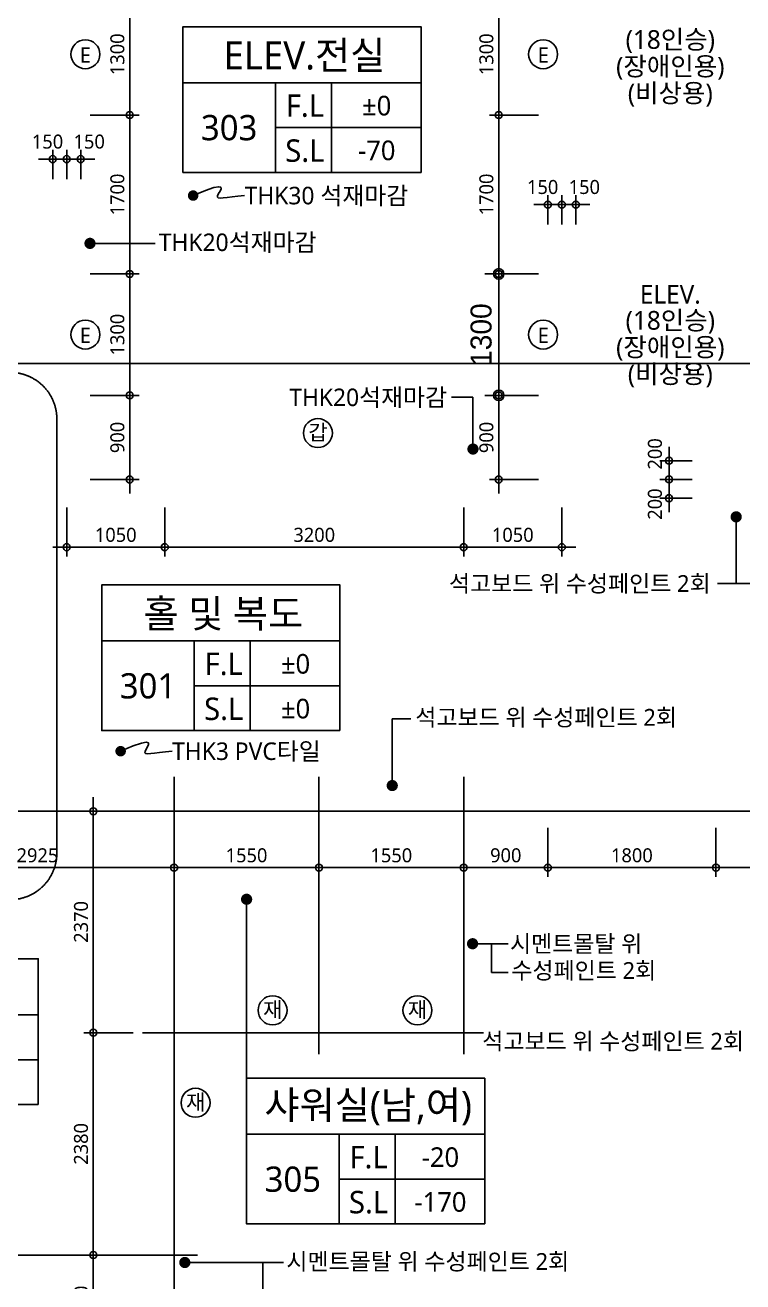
# Model space of a CAD drawing. Header units: millimetres. Extents: x -65167 to 413267, y -17142 to 66587.
# Drawn here: x 98018 to 105701, y 20752 to 34199 of the extents above; entities that cross this region are included whole.
import ezdxf
from ezdxf.enums import TextEntityAlignment as Align

# ---------------------------------------------------------------- set-up
doc = ezdxf.new("R2010")
doc.units = ezdxf.units.MM
doc.header["$LTSCALE"] = 75
doc.header["$MEASUREMENT"] = 0
doc.header["$PDSIZE"] = -10
doc.linetypes.add('CENTER', pattern=[2, 1.25, -0.25, 0.25, -0.25])
doc.linetypes.add('CENTER2', pattern=[1.125, 0.75, -0.125, 0.125, -0.125])
doc.layers.get('0').update_dxf_attribs({"linetype": 'CONTINUOUS'})
doc.layers.get('Defpoints').update_dxf_attribs({"color": 171, "linetype": 'CONTINUOUS'})
for name, color, linetype in [('CEN(ST)', 1, 'CENTER'), ('CG-BEAM', 3, 'CONTINUOUS'), ('LED', 7, 'CONTINUOUS'), ('NDIM', 7, 'CONTINUOUS'), ('TEXT(MIN)', 7, 'CONTINUOUS'), ('TEXT(NOTE小)', 1, 'CONTINUOUS'), ('TEXT(노트)', 7, 'CONTINUOUS'), ('TEXT(실명)', 3, 'CONTINUOUS'), ('TEXT-기입', 6, 'CONTINUOUS'), ('TITLE', 7, 'CONTINUOUS')]:
    doc.layers.add(name, color=color, linetype=linetype)
doc.styles.add('CGS', font='cgse', dxfattribs={"bigfont": 'cgs'})
doc.styles.add('나눔바른고딕', font='NanumBarunGothic.ttf')
doc.dimstyles.new('NDIM 1200', dxfattribs={"dimscale": 75, "dimtxt": 3, "dimasz": 1, "dimexe": 2, "dimexo": 2, "dimgap": 1, "dimtad": 1, "dimdec": 0, "dimdsep": 46, "dimtxsty": 'CGS', "dimblk": 'DOT0', "dimcen": 1, "dimdle": 8, "dimclrd": 256, "dimclre": 256, "dimclrt": 256, "dimadec": 0, "dimazin": 0, "dimtfac": 1, "dimtdec": 0, "dimtix": 1, "dimtmove": 2, "dimatfit": 3, "dimldrblk": 'DOT0', "dimfxl": 1, "dimtolj": 1, "dimtzin": 0, "dimlwd": -1, "dimlwe": -1, "dimarcsym": 0})

# ---------------------------------------------------------------- blocks, each defined once
blk = doc.blocks.new('A$C51E23882')
at = {"layer": 'TITLE'}
blk.add_lwpolyline([(8500, 0), (0, 0), (0, 5200), (8500, 5200)], close=True, dxfattribs=at)
for points in [[(8500, 3200), (0, 3200)], [(3300, 3200), (3300, 0)], [(5300, 3200), (5300, 0)], [(3300, 1600), (8500, 1600)]]:
    blk.add_lwpolyline(points, dxfattribs=at)
at = {"layer": 'TITLE', "style": '나눔바른고딕'}
for s, p in [('F.L', (4352, 2378)), ('S.L', (4352, 778))]:
    blk.add_text(s, height=800, dxfattribs=at).set_placement(p, align=Align.MIDDLE)
blk = doc.blocks.new('DOT0')
blk.add_line((-3, 0), (3, 0))
at = {"color": 6}
blk.add_circle((0, 0), 0.75, dxfattribs=at)
blk = doc.blocks.new('*D278')
at = {"layer": 'Defpoints', "color": 0, "ltscale": 0.4, "transparency": 16777216}
for p in [(98613, 34537), (98613, 33237), (99138, 33237)]:
    blk.add_point(p, dxfattribs=at)
at = {"layer": 'NDIM', "ltscale": 0.4, "transparency": 16777216}
for p, q in [((98713, 34537), (99238, 34537)), ((99138, 34487), (99138, 33287)), ((98713, 33237), (99238, 33237))]:
    blk.add_line(p, q, dxfattribs=at)
at = {"layer": 'NDIM', "ltscale": 0.4, "transparency": 16777216, "xscale": 50, "yscale": 50, "zscale": 50}
for p, rotation in [((99138, 34537), 90), ((99138, 33237), 270)]:
    blk.add_blockref('DOT0', p, dxfattribs=dict(at, rotation=rotation))
at = {"layer": 'NDIM', "ltscale": 0.4, "transparency": 16777216, "insert": (99006, 33887), "char_height": 150, "attachment_point": 5, "rotation": 90, "style": '나눔바른고딕'}
blk.add_mtext('\\A1;1300', dxfattribs=at)
blk = doc.blocks.new('*D279')
at = {"layer": 'Defpoints', "color": 0, "ltscale": 0.4, "transparency": 16777216}
for p in [(98613, 33237), (98613, 31537), (99138, 31537)]:
    blk.add_point(p, dxfattribs=at)
at = {"layer": 'NDIM', "ltscale": 0.4, "transparency": 16777216}
for p, q in [((98713, 33237), (99238, 33237)), ((99138, 33187), (99138, 31587)), ((98713, 31537), (99238, 31537))]:
    blk.add_line(p, q, dxfattribs=at)
at = {"layer": 'NDIM', "ltscale": 0.4, "transparency": 16777216, "xscale": 50, "yscale": 50, "zscale": 50}
for p, rotation in [((99138, 33237), 90), ((99138, 31537), 270)]:
    blk.add_blockref('DOT0', p, dxfattribs=dict(at, rotation=rotation))
at = {"layer": 'NDIM', "ltscale": 0.4, "transparency": 16777216, "insert": (99006, 32387), "char_height": 150, "attachment_point": 5, "rotation": 90, "style": '나눔바른고딕'}
blk.add_mtext('\\A1;1700', dxfattribs=at)
blk = doc.blocks.new('*D280')
at = {"layer": 'Defpoints', "color": 0, "ltscale": 0.4, "transparency": 16777216}
for p in [(98613, 31537), (98613, 30237), (99138, 30237)]:
    blk.add_point(p, dxfattribs=at)
at = {"layer": 'NDIM', "ltscale": 0.4, "transparency": 16777216}
for p, q in [((98713, 31537), (99238, 31537)), ((99138, 31487), (99138, 30287)), ((98713, 30237), (99238, 30237))]:
    blk.add_line(p, q, dxfattribs=at)
at = {"layer": 'NDIM', "ltscale": 0.4, "transparency": 16777216, "xscale": 50, "yscale": 50, "zscale": 50}
for p, rotation in [((99138, 31537), 90), ((99138, 30237), 270)]:
    blk.add_blockref('DOT0', p, dxfattribs=dict(at, rotation=rotation))
at = {"layer": 'NDIM', "ltscale": 0.4, "transparency": 16777216, "insert": (99006, 30887), "char_height": 150, "attachment_point": 5, "rotation": 90, "style": '나눔바른고딕'}
blk.add_mtext('\\A1;1300', dxfattribs=at)
blk = doc.blocks.new('*D281')
at = {"layer": 'Defpoints', "color": 0, "ltscale": 0.4, "transparency": 16777216}
for p in [(98613, 30237), (98613, 29337), (99138, 29337)]:
    blk.add_point(p, dxfattribs=at)
at = {"layer": 'NDIM', "ltscale": 0.4, "transparency": 16777216}
for p, q in [((98713, 30237), (99238, 30237)), ((99138, 30187), (99138, 29387)), ((98713, 29337), (99238, 29337))]:
    blk.add_line(p, q, dxfattribs=at)
at = {"layer": 'NDIM', "ltscale": 0.4, "transparency": 16777216, "xscale": 50, "yscale": 50, "zscale": 50}
for p, rotation in [((99138, 30237), 90), ((99138, 29337), 270)]:
    blk.add_blockref('DOT0', p, dxfattribs=dict(at, rotation=rotation))
at = {"layer": 'NDIM', "ltscale": 0.4, "transparency": 16777216, "insert": (99006, 29787), "char_height": 150, "attachment_point": 5, "rotation": 90, "style": '나눔바른고딕'}
blk.add_mtext('\\A1;900', dxfattribs=at)
blk = doc.blocks.new('E')
at = {"layer": 'TEXT(NOTE小)'}
blk.add_circle((287, -86), 155, dxfattribs=at)
at = {"layer": 'TEXT(NOTE小)', "style": '나눔바른고딕'}
blk.add_text('E', height=165, dxfattribs=at).set_placement((288, -79), align=Align.MIDDLE_CENTER)
blk = doc.blocks.new('*D291')
at = {"layer": 'Defpoints', "color": 0, "ltscale": 0.4, "transparency": 16777216}
for p in [(103613, 34537), (103088, 33237), (103613, 33237)]:
    blk.add_point(p, dxfattribs=at)
at = {"layer": 'NDIM', "ltscale": 0.4, "transparency": 16777216}
for p, q in [((103513, 34537), (102988, 34537)), ((103088, 34487), (103088, 33287)), ((103513, 33237), (102988, 33237))]:
    blk.add_line(p, q, dxfattribs=at)
at = {"layer": 'NDIM', "ltscale": 0.4, "transparency": 16777216, "xscale": 50, "yscale": 50, "zscale": 50}
for p, rotation in [((103088, 34537), 90), ((103088, 33237), 270)]:
    blk.add_blockref('DOT0', p, dxfattribs=dict(at, rotation=rotation))
at = {"layer": 'NDIM', "ltscale": 0.4, "transparency": 16777216, "insert": (102956, 33887), "char_height": 150, "attachment_point": 5, "rotation": 90, "style": '나눔바른고딕'}
blk.add_mtext('\\A1;1300', dxfattribs=at)
blk = doc.blocks.new('*D292')
at = {"layer": 'Defpoints', "color": 0, "ltscale": 0.4, "transparency": 16777216}
for p in [(103613, 33237), (103088, 31537), (103613, 31537)]:
    blk.add_point(p, dxfattribs=at)
at = {"layer": 'NDIM', "ltscale": 0.4, "transparency": 16777216}
for p, q in [((103513, 33237), (102988, 33237)), ((103088, 33187), (103088, 31587)), ((103513, 31537), (102988, 31537))]:
    blk.add_line(p, q, dxfattribs=at)
at = {"layer": 'NDIM', "ltscale": 0.4, "transparency": 16777216, "xscale": 50, "yscale": 50, "zscale": 50}
for p, rotation in [((103088, 33237), 90), ((103088, 31537), 270)]:
    blk.add_blockref('DOT0', p, dxfattribs=dict(at, rotation=rotation))
at = {"layer": 'NDIM', "ltscale": 0.4, "transparency": 16777216, "insert": (102956, 32387), "char_height": 150, "attachment_point": 5, "rotation": 90, "style": '나눔바른고딕'}
blk.add_mtext('\\A1;1700', dxfattribs=at)
blk = doc.blocks.new('*D293')
at = {"layer": 'Defpoints', "color": 0, "ltscale": 10000, "transparency": 16777216}
for p in [(103612.5, 31537.5), (103087.5, 30237.5), (103612.5, 30237.5)]:
    blk.add_point(p, dxfattribs=at)
at = {"layer": 'NDIM', "ltscale": 10000, "transparency": 16777216}
for p, q in [((103462.5, 31537.5), (102937.5, 31537.5)), ((103087.5, 31462.5), (103087.5, 30312.5)), ((103462.5, 30237.5), (102937.5, 30237.5))]:
    blk.add_line(p, q, dxfattribs=at)
at = {"layer": 'NDIM', "ltscale": 10000, "transparency": 16777216, "xscale": 75, "yscale": 75, "zscale": 75}
for p, rotation in [((103087.5, 31537.5), 90), ((103087.5, 30237.5), 270)]:
    blk.add_blockref('DOT0', p, dxfattribs=dict(at, rotation=rotation))
at = {"layer": 'NDIM', "ltscale": 10000, "transparency": 16777216, "insert": (102900, 30887.5), "char_height": 225, "attachment_point": 5, "rotation": 90, "style": 'CGS'}
blk.add_mtext('\\A1;1300', dxfattribs=at)
blk = doc.blocks.new('*D294')
at = {"layer": 'Defpoints', "color": 0, "ltscale": 0.4, "transparency": 16777216}
for p in [(103613, 30237), (103088, 29337), (103613, 29337)]:
    blk.add_point(p, dxfattribs=at)
at = {"layer": 'NDIM', "ltscale": 0.4, "transparency": 16777216}
for p, q in [((103513, 30237), (102988, 30237)), ((103088, 30187), (103088, 29387)), ((103513, 29337), (102988, 29337))]:
    blk.add_line(p, q, dxfattribs=at)
at = {"layer": 'NDIM', "ltscale": 0.4, "transparency": 16777216, "xscale": 50, "yscale": 50, "zscale": 50}
for p, rotation in [((103088, 30237), 90), ((103088, 29337), 270)]:
    blk.add_blockref('DOT0', p, dxfattribs=dict(at, rotation=rotation))
at = {"layer": 'NDIM', "ltscale": 0.4, "transparency": 16777216, "insert": (102956, 29787), "char_height": 150, "attachment_point": 5, "rotation": 90, "style": '나눔바른고딕'}
blk.add_mtext('\\A1;900', dxfattribs=at)
blk = doc.blocks.new('갑종방화문표기')
at = {"layer": 'TEXT(NOTE小)'}
blk.add_circle((0, 0), 150, dxfattribs=at)
at = {"layer": 'TEXT(NOTE小)', "style": '나눔바른고딕'}
blk.add_text('갑', height=160, dxfattribs=at).set_placement((1, 7), align=Align.MIDDLE_CENTER)
blk = doc.blocks.new('*D719')
at = {"layer": 'Defpoints', "color": 0, "ltscale": 0.4, "transparency": 16777216}
for p in [(98313, 32765), (98313, 32452), (98463, 32452)]:
    blk.add_point(p, dxfattribs=at)
at = {"layer": 'NDIM', "ltscale": 0.4, "transparency": 16777216}
for p, q in [((98313, 32552), (98313, 32865)), ((98463, 32552), (98463, 32865)), ((98263, 32765), (98213, 32765)), ((98463, 32765), (98313, 32765)), ((98513, 32765), (98563, 32765))]:
    blk.add_line(p, q, dxfattribs=at)
at = {"layer": 'NDIM', "ltscale": 0.4, "transparency": 16777216, "xscale": 50, "yscale": 50, "zscale": 50}
blk.add_blockref('DOT0', (98313, 32765), dxfattribs=at)
at = {"layer": 'NDIM', "ltscale": 0.4, "transparency": 16777216, "xscale": 50, "yscale": 50, "zscale": 50, "rotation": 180}
blk.add_blockref('DOT0', (98463, 32765), dxfattribs=at)
at = {"layer": 'NDIM', "ltscale": 0.4, "transparency": 16777216, "insert": (98258, 32952), "char_height": 150, "attachment_point": 5, "style": '나눔바른고딕'}
blk.add_mtext('\\A1;150', dxfattribs=at)
blk = doc.blocks.new('*D720')
at = {"layer": 'Defpoints', "color": 0, "ltscale": 0.4, "transparency": 16777216}
for p in [(98613, 32765), (98463, 32452), (98613, 32452)]:
    blk.add_point(p, dxfattribs=at)
at = {"layer": 'NDIM', "ltscale": 0.4, "transparency": 16777216}
for p, q in [((98463, 32552), (98463, 32865)), ((98613, 32552), (98613, 32865)), ((98413, 32765), (98363, 32765)), ((98463, 32765), (98613, 32765)), ((98663, 32765), (98713, 32765))]:
    blk.add_line(p, q, dxfattribs=at)
at = {"layer": 'NDIM', "ltscale": 0.4, "transparency": 16777216, "xscale": 50, "yscale": 50, "zscale": 50}
blk.add_blockref('DOT0', (98463, 32765), dxfattribs=at)
at = {"layer": 'NDIM', "ltscale": 0.4, "transparency": 16777216, "xscale": 50, "yscale": 50, "zscale": 50, "rotation": 180}
blk.add_blockref('DOT0', (98613, 32765), dxfattribs=at)
at = {"layer": 'NDIM', "ltscale": 0.4, "transparency": 16777216, "insert": (98704, 32952), "char_height": 150, "attachment_point": 5, "style": '나눔바른고딕'}
blk.add_mtext('\\A1;150', dxfattribs=at)
blk = doc.blocks.new('*D723')
at = {"layer": 'Defpoints', "color": 0, "ltscale": 0.4, "transparency": 16777216}
for p in [(103613, 32279), (103613, 31966), (103763, 31966)]:
    blk.add_point(p, dxfattribs=at)
at = {"layer": 'NDIM', "ltscale": 0.4, "transparency": 16777216}
for p, q in [((103563, 32279), (103513, 32279)), ((103613, 32066), (103613, 32379)), ((103763, 32279), (103613, 32279)), ((103763, 32066), (103763, 32379)), ((103813, 32279), (103863, 32279))]:
    blk.add_line(p, q, dxfattribs=at)
at = {"layer": 'NDIM', "ltscale": 0.4, "transparency": 16777216, "xscale": 50, "yscale": 50, "zscale": 50}
blk.add_blockref('DOT0', (103613, 32279), dxfattribs=at)
at = {"layer": 'NDIM', "ltscale": 0.4, "transparency": 16777216, "xscale": 50, "yscale": 50, "zscale": 50, "rotation": 180}
blk.add_blockref('DOT0', (103763, 32279), dxfattribs=at)
at = {"layer": 'NDIM', "ltscale": 0.4, "transparency": 16777216, "insert": (103558, 32466), "char_height": 150, "attachment_point": 5, "style": '나눔바른고딕'}
blk.add_mtext('\\A1;150', dxfattribs=at)
blk = doc.blocks.new('*D724')
at = {"layer": 'Defpoints', "color": 0, "ltscale": 0.4, "transparency": 16777216}
for p in [(103913, 32279), (103763, 31966), (103913, 31966)]:
    blk.add_point(p, dxfattribs=at)
at = {"layer": 'NDIM', "ltscale": 0.4, "transparency": 16777216}
for p, q in [((103713, 32279), (103663, 32279)), ((103763, 32066), (103763, 32379)), ((103763, 32279), (103913, 32279)), ((103913, 32066), (103913, 32379)), ((103963, 32279), (104013, 32279))]:
    blk.add_line(p, q, dxfattribs=at)
at = {"layer": 'NDIM', "ltscale": 0.4, "transparency": 16777216, "xscale": 50, "yscale": 50, "zscale": 50}
blk.add_blockref('DOT0', (103763, 32279), dxfattribs=at)
at = {"layer": 'NDIM', "ltscale": 0.4, "transparency": 16777216, "xscale": 50, "yscale": 50, "zscale": 50, "rotation": 180}
blk.add_blockref('DOT0', (103913, 32279), dxfattribs=at)
at = {"layer": 'NDIM', "ltscale": 0.4, "transparency": 16777216, "insert": (104004, 32466), "char_height": 150, "attachment_point": 5, "style": '나눔바른고딕'}
blk.add_mtext('\\A1;150', dxfattribs=at)
blk = doc.blocks.new('*D729')
at = {"layer": 'Defpoints', "color": 0, "ltscale": 0.4, "transparency": 16777216}
for p in [(104911, 29538), (105258, 29538), (105258, 29338)]:
    blk.add_point(p, dxfattribs=at)
at = {"layer": 'NDIM', "ltscale": 0.4, "transparency": 16777216}
for p, q in [((105158, 29538), (104811, 29538)), ((104911, 29388), (104911, 29488)), ((105158, 29338), (104811, 29338))]:
    blk.add_line(p, q, dxfattribs=at)
at = {"layer": 'NDIM', "ltscale": 0.4, "transparency": 16777216, "xscale": 50, "yscale": 50, "zscale": 50}
for p, rotation in [((104911, 29538), 90), ((104911, 29338), 270)]:
    blk.add_blockref('DOT0', p, dxfattribs=dict(at, rotation=rotation))
at = {"layer": 'NDIM', "ltscale": 0.4, "transparency": 16777216, "insert": (104760, 29611), "char_height": 150, "attachment_point": 5, "rotation": 90, "style": '나눔바른고딕'}
blk.add_mtext('\\A1;200', dxfattribs=at)
blk = doc.blocks.new('*D730')
at = {"layer": 'Defpoints', "color": 0, "ltscale": 0.4, "transparency": 16777216}
for p in [(105258, 29338), (104911, 29137), (105258, 29137)]:
    blk.add_point(p, dxfattribs=at)
at = {"layer": 'NDIM', "ltscale": 0.4, "transparency": 16777216}
for p, q in [((105158, 29338), (104811, 29338)), ((104911, 29288), (104911, 29187)), ((105158, 29137), (104811, 29137))]:
    blk.add_line(p, q, dxfattribs=at)
at = {"layer": 'NDIM', "ltscale": 0.4, "transparency": 16777216, "xscale": 50, "yscale": 50, "zscale": 50}
for p, rotation in [((104911, 29338), 90), ((104911, 29137), 270)]:
    blk.add_blockref('DOT0', p, dxfattribs=dict(at, rotation=rotation))
at = {"layer": 'NDIM', "ltscale": 0.4, "transparency": 16777216, "insert": (104760, 29074), "char_height": 150, "attachment_point": 5, "rotation": 90, "style": '나눔바른고딕'}
blk.add_mtext('\\A1;200', dxfattribs=at)
blk = doc.blocks.new('_Dot')
at = {"color": 0, "linetype": 'ByBlock', "lineweight": -2}
blk.add_line((-0.5, 0), (-1, 0), dxfattribs=at)
at = {"color": 0, "linetype": 'ByBlock', "const_width": 0.5}
blk.add_lwpolyline([(-0.25, 0, 1), (0.25, 0, 1)], format="xyb", close=True, dxfattribs=at)
blk = doc.blocks.new('*D737')
at = {"layer": 'Defpoints', "color": 0, "ltscale": 0.4, "transparency": 16777216}
for p in [(98463, 29138), (99513, 29138), (98463, 28613)]:
    blk.add_point(p, dxfattribs=at)
at = {"layer": 'NDIM', "ltscale": 0.4, "transparency": 16777216}
for p, q in [((98463, 29038), (98463, 28513)), ((99513, 29038), (99513, 28513)), ((99463, 28613), (98513, 28613))]:
    blk.add_line(p, q, dxfattribs=at)
at = {"layer": 'NDIM', "ltscale": 0.4, "transparency": 16777216, "xscale": 50, "yscale": 50, "zscale": 50, "rotation": 180}
blk.add_blockref('DOT0', (98463, 28613), dxfattribs=at)
at = {"layer": 'NDIM', "ltscale": 0.4, "transparency": 16777216, "xscale": 50, "yscale": 50, "zscale": 50}
blk.add_blockref('DOT0', (99513, 28613), dxfattribs=at)
at = {"layer": 'NDIM', "ltscale": 0.4, "transparency": 16777216, "insert": (98988, 28744), "char_height": 150, "attachment_point": 5, "style": '나눔바른고딕'}
blk.add_mtext('\\A1;1050', dxfattribs=at)
blk = doc.blocks.new('*D738')
at = {"layer": 'Defpoints', "color": 0, "ltscale": 0.4, "transparency": 16777216}
for p in [(99513, 29138), (102713, 29138), (99513, 28613)]:
    blk.add_point(p, dxfattribs=at)
at = {"layer": 'NDIM', "ltscale": 0.4, "transparency": 16777216}
for p, q in [((99513, 29038), (99513, 28513)), ((102713, 29038), (102713, 28513)), ((102663, 28613), (99563, 28613))]:
    blk.add_line(p, q, dxfattribs=at)
at = {"layer": 'NDIM', "ltscale": 0.4, "transparency": 16777216, "xscale": 50, "yscale": 50, "zscale": 50, "rotation": 180}
blk.add_blockref('DOT0', (99513, 28613), dxfattribs=at)
at = {"layer": 'NDIM', "ltscale": 0.4, "transparency": 16777216, "xscale": 50, "yscale": 50, "zscale": 50}
blk.add_blockref('DOT0', (102713, 28613), dxfattribs=at)
at = {"layer": 'NDIM', "ltscale": 0.4, "transparency": 16777216, "insert": (101113, 28744), "char_height": 150, "attachment_point": 5, "style": '나눔바른고딕'}
blk.add_mtext('\\A1;3200', dxfattribs=at)
blk = doc.blocks.new('*D739')
at = {"layer": 'Defpoints', "color": 0, "ltscale": 0.4, "transparency": 16777216}
for p in [(102713, 29138), (103763, 29138), (103763, 28613)]:
    blk.add_point(p, dxfattribs=at)
at = {"layer": 'NDIM', "ltscale": 0.4, "transparency": 16777216}
for p, q in [((102713, 29038), (102713, 28513)), ((103763, 29038), (103763, 28513)), ((102763, 28613), (103713, 28613))]:
    blk.add_line(p, q, dxfattribs=at)
at = {"layer": 'NDIM', "ltscale": 0.4, "transparency": 16777216, "xscale": 50, "yscale": 50, "zscale": 50, "rotation": 180}
blk.add_blockref('DOT0', (102713, 28613), dxfattribs=at)
at = {"layer": 'NDIM', "ltscale": 0.4, "transparency": 16777216, "xscale": 50, "yscale": 50, "zscale": 50}
blk.add_blockref('DOT0', (103763, 28613), dxfattribs=at)
at = {"layer": 'NDIM', "ltscale": 0.4, "transparency": 16777216, "insert": (103238, 28744), "char_height": 150, "attachment_point": 5, "style": '나눔바른고딕'}
blk.add_mtext('\\A1;1050', dxfattribs=at)
blk = doc.blocks.new('*D748')
at = {"layer": 'Defpoints', "color": 0, "ltscale": 0.4, "transparency": 16777216}
for p in [(103613, 25709), (105413, 25709), (103613, 25184)]:
    blk.add_point(p, dxfattribs=at)
at = {"layer": 'NDIM', "ltscale": 0.4, "transparency": 16777216}
for p, q in [((103613, 25609), (103613, 25084)), ((105413, 25609), (105413, 25084)), ((105363, 25184), (103663, 25184))]:
    blk.add_line(p, q, dxfattribs=at)
at = {"layer": 'NDIM', "ltscale": 0.4, "transparency": 16777216, "xscale": 50, "yscale": 50, "zscale": 50, "rotation": 180}
blk.add_blockref('DOT0', (103613, 25184), dxfattribs=at)
at = {"layer": 'NDIM', "ltscale": 0.4, "transparency": 16777216, "xscale": 50, "yscale": 50, "zscale": 50}
blk.add_blockref('DOT0', (105413, 25184), dxfattribs=at)
at = {"layer": 'NDIM', "ltscale": 0.4, "transparency": 16777216, "insert": (104513, 25315), "char_height": 150, "attachment_point": 5, "style": '나눔바른고딕'}
blk.add_mtext('\\A1;1800', dxfattribs=at)
blk = doc.blocks.new('*D749')
at = {"layer": 'Defpoints', "color": 0, "ltscale": 0.4, "transparency": 16777216}
for p in [(105413, 25709), (106913, 25709), (105413, 25184)]:
    blk.add_point(p, dxfattribs=at)
at = {"layer": 'NDIM', "ltscale": 0.4, "transparency": 16777216}
for p, q in [((105413, 25609), (105413, 25084)), ((106913, 25609), (106913, 25084)), ((106863, 25184), (105463, 25184))]:
    blk.add_line(p, q, dxfattribs=at)
at = {"layer": 'NDIM', "ltscale": 0.4, "transparency": 16777216, "xscale": 50, "yscale": 50, "zscale": 50, "rotation": 180}
blk.add_blockref('DOT0', (105413, 25184), dxfattribs=at)
at = {"layer": 'NDIM', "ltscale": 0.4, "transparency": 16777216, "xscale": 50, "yscale": 50, "zscale": 50}
blk.add_blockref('DOT0', (106913, 25184), dxfattribs=at)
at = {"layer": 'NDIM', "ltscale": 0.4, "transparency": 16777216, "insert": (106358, 25324), "char_height": 150, "attachment_point": 5, "style": '나눔바른고딕'}
blk.add_mtext('\\A1;1500', dxfattribs=at)
blk = doc.blocks.new('*D750')
at = {"layer": 'Defpoints', "color": 0, "ltscale": 0.4, "transparency": 16777216}
for p in [(102713, 25709), (103613, 25709), (103613, 25184)]:
    blk.add_point(p, dxfattribs=at)
at = {"layer": 'NDIM', "ltscale": 0.4, "transparency": 16777216}
for p, q in [((102713, 25609), (102713, 25084)), ((103613, 25609), (103613, 25084)), ((102763, 25184), (103563, 25184))]:
    blk.add_line(p, q, dxfattribs=at)
at = {"layer": 'NDIM', "ltscale": 0.4, "transparency": 16777216, "xscale": 50, "yscale": 50, "zscale": 50, "rotation": 180}
blk.add_blockref('DOT0', (102713, 25184), dxfattribs=at)
at = {"layer": 'NDIM', "ltscale": 0.4, "transparency": 16777216, "xscale": 50, "yscale": 50, "zscale": 50}
blk.add_blockref('DOT0', (103613, 25184), dxfattribs=at)
at = {"layer": 'NDIM', "ltscale": 0.4, "transparency": 16777216, "insert": (103163, 25315), "char_height": 150, "attachment_point": 5, "style": '나눔바른고딕'}
blk.add_mtext('\\A1;900', dxfattribs=at)
blk = doc.blocks.new('*D746')
at = {"layer": 'Defpoints', "color": 0, "ltscale": 0.4, "transparency": 16777216}
for p in [(101163, 25709), (102713, 25709), (102713, 25184)]:
    blk.add_point(p, dxfattribs=at)
at = {"layer": 'NDIM', "ltscale": 0.4, "transparency": 16777216}
for p, q in [((101163, 25609), (101163, 25084)), ((102713, 25609), (102713, 25084)), ((101213, 25184), (102663, 25184))]:
    blk.add_line(p, q, dxfattribs=at)
at = {"layer": 'NDIM', "ltscale": 0.4, "transparency": 16777216, "xscale": 50, "yscale": 50, "zscale": 50, "rotation": 180}
blk.add_blockref('DOT0', (101163, 25184), dxfattribs=at)
at = {"layer": 'NDIM', "ltscale": 0.4, "transparency": 16777216, "xscale": 50, "yscale": 50, "zscale": 50}
blk.add_blockref('DOT0', (102713, 25184), dxfattribs=at)
at = {"layer": 'NDIM', "ltscale": 0.4, "transparency": 16777216, "insert": (101938, 25315), "char_height": 150, "attachment_point": 5, "style": '나눔바른고딕'}
blk.add_mtext('\\A1;1550', dxfattribs=at)
blk = doc.blocks.new('*D747')
at = {"layer": 'Defpoints', "color": 0, "ltscale": 0.4, "transparency": 16777216}
for p in [(96688, 25709), (99613, 25709), (99613, 25184)]:
    blk.add_point(p, dxfattribs=at)
at = {"layer": 'NDIM', "ltscale": 0.4, "transparency": 16777216}
for p, q in [((96688, 25609), (96688, 25084)), ((99613, 25609), (99613, 25084)), ((96738, 25184), (99563, 25184))]:
    blk.add_line(p, q, dxfattribs=at)
at = {"layer": 'NDIM', "ltscale": 0.4, "transparency": 16777216, "xscale": 50, "yscale": 50, "zscale": 50, "rotation": 180}
blk.add_blockref('DOT0', (96688, 25184), dxfattribs=at)
at = {"layer": 'NDIM', "ltscale": 0.4, "transparency": 16777216, "xscale": 50, "yscale": 50, "zscale": 50}
blk.add_blockref('DOT0', (99613, 25184), dxfattribs=at)
at = {"layer": 'NDIM', "ltscale": 0.4, "transparency": 16777216, "insert": (98150, 25315), "char_height": 150, "attachment_point": 5, "style": '나눔바른고딕'}
blk.add_mtext('\\A1;2925', dxfattribs=at)
blk = doc.blocks.new('*D753')
at = {"layer": 'Defpoints', "color": 0, "ltscale": 0.4, "transparency": 16777216}
for p in [(99613, 25709), (101163, 25709), (101163, 25184)]:
    blk.add_point(p, dxfattribs=at)
at = {"layer": 'NDIM', "ltscale": 0.4, "transparency": 16777216}
for p, q in [((99613, 25609), (99613, 25084)), ((101163, 25609), (101163, 25084)), ((99663, 25184), (101113, 25184))]:
    blk.add_line(p, q, dxfattribs=at)
at = {"layer": 'NDIM', "ltscale": 0.4, "transparency": 16777216, "xscale": 50, "yscale": 50, "zscale": 50, "rotation": 180}
blk.add_blockref('DOT0', (99613, 25184), dxfattribs=at)
at = {"layer": 'NDIM', "ltscale": 0.4, "transparency": 16777216, "xscale": 50, "yscale": 50, "zscale": 50}
blk.add_blockref('DOT0', (101163, 25184), dxfattribs=at)
at = {"layer": 'NDIM', "ltscale": 0.4, "transparency": 16777216, "insert": (100388, 25315), "char_height": 150, "attachment_point": 5, "style": '나눔바른고딕'}
blk.add_mtext('\\A1;1550', dxfattribs=at)
blk = doc.blocks.new('*D754')
at = {"layer": 'Defpoints', "color": 0, "ltscale": 0.4, "transparency": 16777216}
for p in [(98748, 25787), (99273, 25787), (99273, 23418)]:
    blk.add_point(p, dxfattribs=at)
at = {"layer": 'NDIM', "ltscale": 0.4, "transparency": 16777216}
for p, q in [((99173, 25787), (98648, 25787)), ((98748, 23468), (98748, 25737)), ((99173, 23418), (98648, 23418))]:
    blk.add_line(p, q, dxfattribs=at)
at = {"layer": 'NDIM', "ltscale": 0.4, "transparency": 16777216, "xscale": 50, "yscale": 50, "zscale": 50}
for p, rotation in [((98748, 25787), 90), ((98748, 23418), 270)]:
    blk.add_blockref('DOT0', p, dxfattribs=dict(at, rotation=rotation))
at = {"layer": 'NDIM', "ltscale": 0.4, "transparency": 16777216, "insert": (98617, 24603), "char_height": 150, "attachment_point": 5, "rotation": 90, "style": '나눔바른고딕'}
blk.add_mtext('\\A1;2370', dxfattribs=at)
blk = doc.blocks.new('*D755')
at = {"layer": 'Defpoints', "color": 0, "ltscale": 0.4, "transparency": 16777216}
for p in [(99273, 23418), (98748, 21038), (99273, 21038)]:
    blk.add_point(p, dxfattribs=at)
at = {"layer": 'NDIM', "ltscale": 0.4, "transparency": 16777216}
for p, q in [((99173, 23418), (98648, 23418)), ((98748, 23368), (98748, 21088)), ((99173, 21038), (98648, 21038))]:
    blk.add_line(p, q, dxfattribs=at)
at = {"layer": 'NDIM', "ltscale": 0.4, "transparency": 16777216, "xscale": 50, "yscale": 50, "zscale": 50}
for p, rotation in [((98748, 23418), 90), ((98748, 21038), 270)]:
    blk.add_blockref('DOT0', p, dxfattribs=dict(at, rotation=rotation))
at = {"layer": 'NDIM', "ltscale": 0.4, "transparency": 16777216, "insert": (98617, 22228), "char_height": 150, "attachment_point": 5, "rotation": 90, "style": '나눔바른고딕'}
blk.add_mtext('\\A1;2380', dxfattribs=at)
blk = doc.blocks.new('*D756')
at = {"layer": 'Defpoints', "color": 0, "ltscale": 0.4, "transparency": 16777216}
for p in [(98748, 21038), (99273, 21038), (99273, 19938)]:
    blk.add_point(p, dxfattribs=at)
at = {"layer": 'NDIM', "ltscale": 0.4, "transparency": 16777216}
for p, q in [((99173, 21038), (98648, 21038)), ((98748, 19988), (98748, 20988)), ((99173, 19938), (98648, 19938))]:
    blk.add_line(p, q, dxfattribs=at)
at = {"layer": 'NDIM', "ltscale": 0.4, "transparency": 16777216, "xscale": 50, "yscale": 50, "zscale": 50}
for p, rotation in [((98748, 21038), 90), ((98748, 19938), 270)]:
    blk.add_blockref('DOT0', p, dxfattribs=dict(at, rotation=rotation))
at = {"layer": 'NDIM', "ltscale": 0.4, "transparency": 16777216, "insert": (98617, 20488), "char_height": 150, "attachment_point": 5, "rotation": 90, "style": '나눔바른고딕'}
blk.add_mtext('\\A1;1100', dxfattribs=at)
blk = doc.blocks.new('재료분리대표기')
at = {"layer": 'TEXT(NOTE小)'}
blk.add_circle((0, 0), 155, dxfattribs=at)
at = {"layer": 'TEXT(NOTE小)', "style": '나눔바른고딕'}
blk.add_text('재', height=165, dxfattribs=at).set_placement((1, 7), align=Align.MIDDLE_CENTER)

msp = doc.modelspace()

# ---------------------------------------------------------------- linework, layer by layer
at = {"ltscale": 10000}
for p, q in [((105429.3, 28223.9), (106512.5, 28223.9)), ((100388.8, 22930.7), (100388.8, 24845.2)), ((103187.2, 24369.7), (102807.5, 24369.7)), ((103010.6, 24369.7), (103010.6, 24062.9)), ((103010.6, 24062.9), (103187.9, 24062.9)), ((100785.3, 20958.6), (99727.5, 20958.6))]:
    msp.add_line(p, q, dxfattribs=at)
at = {"layer": 'CEN(ST)', "ltscale": 10000}
for p, q in [((99612.5, 19557.4), (99612.5, 26155.1)), ((101162.5, 23187.1), (101162.5, 26155.1)), ((102712.5, 23187.1), (102712.5, 26155.1)), ((92912.5, 25787.5), (107412.5, 25787.5)), ((99273.3, 23417.5), (102923.9, 23417.5)), ((92912.5, 21037.5), (99863.1, 21037.5))]:
    msp.add_line(p, q, dxfattribs=at)
at = {"layer": 'CG-BEAM', "linetype": 'CENTER2', "ltscale": 10000}
msp.add_lwpolyline([(92009.3, 29983, -0.4142136), (92509.3, 30483), (97858.1, 30483, -0.4142136), (98358.1, 29983), (98358.1, 25340.9, -0.4142136), (97858.1, 24840.9), (92509.3, 24840.9, -0.4142136), (92009.3, 25340.9)], format="xyb", close=True, dxfattribs=at)
at = {"layer": 'Defpoints'}
msp.add_line((109187.4, 30579.1), (93962.5, 30579.1), dxfattribs=at)
at = {"layer": 'LED', "const_width": 56.2}
msp.add_lwpolyline([(99816.4, 32403.5, -1), (99816.4, 32347.2, -1)], format="xyb", close=True, dxfattribs=at)
at = {"layer": 'LED'}
msp.add_lwpolyline([(99816.4, 32375.3), (99950.3, 32431.2), (100039.1, 32461.3), (100090.8, 32470.5), (100113.6, 32463.8), (100115.5, 32445.8), (100104.7, 32421.6), (100089.4, 32395.8), (100077.5, 32373.5), (100075.9, 32358.3), (100085.6, 32350.2), (100106.4, 32347.6), (100138, 32349.5), (100180.3, 32354.5), (100232.8, 32361.3), (100295.3, 32368.7), (100367.7, 32375.3)], dxfattribs=at)
at = {"layer": 'NDIM', "ltscale": 10000}
msp.add_lwpolyline([(98832.5, 31863.9), (99409.4, 31863.9)], dxfattribs=at)
at = {"layer": 'NDIM', "ltscale": 0.4}
msp.add_lwpolyline([(99040.5, 26429.8), (99174.4, 26485.7), (99263.2, 26515.8), (99314.9, 26525), (99337.6, 26518.3), (99339.6, 26500.3), (99328.8, 26476.1), (99313.5, 26450.3), (99301.6, 26428), (99300, 26412.8), (99309.7, 26404.6), (99330.5, 26402.1), (99362.1, 26404), (99404.3, 26409), (99456.9, 26415.8), (99519.4, 26423.2), (99591.8, 26429.8)], dxfattribs=at)
at = {"layer": 'NDIM', "ltscale": 0.4, "const_width": 56.2}
msp.add_lwpolyline([(99040.5, 26458, -1), (99040.5, 26401.7, -1)], format="xyb", close=True, dxfattribs=at)

# ---------------------------------------------------------------- block references
for name, p, xscale, yscale, zscale in [('A$C51E23882', (99706.9, 32622.5), 0.3, 0.3, 0.3), ('갑종방화문표기', (101152.2, 29834.3), 1.030731055544951, 1.030731055544951, 1.030731055544951), ('A$C51E23882', (98838.3, 26649.6), 0.3, 0.3, 0.3), ('A$C51E23882', (95608.6, 22648.4), 0.3, 0.3, 0.3), ('A$C51E23882', (100388.8, 21370.7), 0.3, 0.3, 0.3)]:
    msp.add_blockref(name, p, dxfattribs=dict(xscale=xscale, yscale=yscale, zscale=zscale))
at = {"layer": 'CEN(ST)', "xscale": -1, "rotation": 180}
for p in [(98375.8, 33801.3), (103275.8, 33801.3), (98375.8, 30801.3), (103275.8, 30801.3)]:
    msp.add_blockref('E', p, dxfattribs=at)
at = {"layer": 'NDIM', "ltscale": 10000, "yscale": 120, "zscale": 120}
for p, xscale, rotation in [((98712.5, 31863.9), 120, 180), ((100388.8, 24845.2), -120, 270)]:
    msp.add_blockref('_Dot', p, dxfattribs=dict(at, xscale=xscale, rotation=rotation))
at = {"layer": 'NDIM', "ltscale": 10000, "xscale": -120, "yscale": 120, "zscale": 120}
for p in [(102807.5, 24369.7), (99727.5, 20958.6)]:
    msp.add_blockref('_Dot', p, dxfattribs=at)
at = {"layer": 'TEXT(NOTE小)'}
for p in [(100667.5, 23657.1), (102217.5, 23657.1), (99842.1, 22667.5)]:
    msp.add_blockref('재료분리대표기', p, dxfattribs=at)

# ---------------------------------------------------------------- texts
at = {"layer": 'TEXT(MIN)', "style": '나눔바른고딕'}
for s, p in [('석고보드 위 수성페인트 2회', (105356.1, 28223.9)), ('석고보드 위 수성페인트 2회', (104996, 26792.1)), ('시멘트몰탈 위 ', (104685.3, 24369.7)), ('수성페인트 2회', (104772.8, 24082.9)), ('석고보드 위 수성페인트 2회', (105713.2, 23326.2)), ('시멘트몰탈 위 수성페인트 2회', (103841.8, 20969.7))]:
    msp.add_text(s, height=180, dxfattribs=at).set_placement(p, align=Align.MIDDLE_RIGHT)
at = {"layer": 'TEXT(노트)', "style": '나눔바른고딕'}
for s, p in [('(18인승)', (104924.2, 34035.7)), ('(장애인용)', (104924.2, 33749.1)), ('(비상용)', (104924.2, 33462.4)), ('ELEV.', (104924.2, 31317.5)), ('(18인승)', (104924.2, 31030.8)), ('(장애인용)', (104924.2, 30744.2)), ('(비상용)', (104924.2, 30457.5))]:
    msp.add_text(s, height=200, dxfattribs=at).set_placement(p, align=Align.MIDDLE)
for s, p in [('THK30 석재마감', (100367.7, 32375.3)), ('THK3 PVC타일', (99591.8, 26429.8))]:
    msp.add_text(s, height=187.5, dxfattribs=at).set_placement(p, align=Align.MIDDLE_LEFT)
for p in [(101137.7, 31875.3), (102534.3, 30216.4)]:
    msp.add_text('THK20석재마감', height=187.5, dxfattribs=at).set_placement(p, align=Align.MIDDLE_RIGHT)
at = {"layer": 'TEXT(실명)', "style": '나눔바른고딕'}
for s, p in [('ELEV.전실', (101008.2, 33880.7)), ('홀 및 복도', (100139.6, 27907.8)), ('샤워실(남,여)', (101690.1, 22629))]:
    msp.add_text(s, height=300, dxfattribs=at).set_placement(p, align=Align.MIDDLE)
at = {"layer": 'TEXT-기입', "style": '나눔바른고딕'}
for s, height, p in [('±0', 210, (101781.5, 33338)), ('303', 270, (100201.9, 33102.5)), ('-70', 210, (101781.7, 32858.8)), ('±0', 210, (100912.9, 27365)), ('301', 270, (99333.3, 27129.6)), ('±0', 210, (100913.1, 26885.9)), ('-20', 210, (102463.4, 22086.2)), ('305', 270, (100883.8, 21850.7)), ('-170', 210, (102463.6, 21607.1))]:
    msp.add_text(s, height=height, dxfattribs=at).set_placement(p, align=Align.MIDDLE)

# ---------------------------------------------------------------- dimensions: what is measured, and where the dimension line sits
at = {"layer": 'NDIM', "ltscale": 0.4}
for base, p1, p2, angle, picture, middle in [((99137.5, 33237.5), (98612.5, 34537.5), (98612.5, 33237.5), 270, '*D278', (99005.9, 33887.5)), ((103087.5, 33237.5), (103612.5, 34537.5), (103612.5, 33237.5), 90, '*D291', (102955.9, 33887.5)), ((99137.5, 31537.5), (98612.5, 33237.5), (98612.5, 31537.5), 270, '*D279', (99006.1, 32387.5)), ((103087.5, 31537.5), (103612.5, 33237.5), (103612.5, 31537.5), 90, '*D292', (102956.1, 32387.5)), ((99137.5, 30237.5), (98612.5, 31537.5), (98612.5, 30237.5), 270, '*D280', (99005.9, 30887.5)), ((99137.5, 29337.5), (98612.5, 30237.5), (98612.5, 29337.5), 270, '*D281', (99005.9, 29787.5)), ((103087.5, 29337.5), (103612.5, 30237.5), (103612.5, 29337.5), 90, '*D294', (102955.9, 29787.5)), ((98462.5, 28612.5), (99512.5, 29137.5), (98462.5, 29137.5), 180, '*D737', (98987.5, 28743.9)), ((99512.5, 28612.5), (102712.5, 29137.5), (99512.5, 29137.5), 180, '*D738', (101112.5, 28744.1)), ((98748.3, 25787.5), (99273.3, 23417.5), (99273.3, 25787.5), 270, '*D754', (98616.7, 24602.5)), ((99612.5, 25183.9), (96687.5, 25708.9), (99612.5, 25708.9), 0, '*D747', (98150, 25315.1)), ((101162.5, 25183.9), (99612.5, 25708.9), (101162.5, 25708.9), 0, '*D753', (100387.5, 25315.3)), ((102712.5, 25183.9), (101162.5, 25708.9), (102712.5, 25708.9), 0, '*D746', (101937.5, 25315.3)), ((103612.5, 25183.9), (102712.5, 25708.9), (103612.5, 25708.9), 0, '*D750', (103162.5, 25315.4)), ((103612.5, 25183.9), (105412.5, 25708.9), (103612.5, 25708.9), 180, '*D748', (104512.5, 25315.3)), ((98748.3, 21037.5), (99273.3, 23417.5), (99273.3, 21037.5), 90, '*D755', (98616.7, 22227.5)), ((98748.3, 21037.5), (99273.3, 19937.5), (99273.3, 21037.5), 270, '*D756', (98616.8, 20487.5))]:
    dim = msp.add_linear_dim(base=base, p1=p1, p2=p2, angle=angle, dimstyle='NDIM 1200', override={"dimscale": 50, "dimtxsty": '나눔바른고딕'}, dxfattribs=at)
    dim.commit()
    dim.dimension.update_dxf_attribs({"geometry": picture, "text_midpoint": middle})
for base, p1, p2, angle, picture, middle in [((98312.5, 32764.9), (98462.5, 32452.4), (98312.5, 32452.4), 180, '*D719', (98257.9, 32952.4)), ((103612.5, 32278.6), (103762.5, 31966.2), (103612.5, 31966.2), 180, '*D723', (103557.9, 32466.1)), ((104910.9, 29537.5), (105258.3, 29337.5), (105258.3, 29537.5), 90, '*D729', (104760, 29611)), ((104910.9, 29137.5), (105258.3, 29337.5), (105258.3, 29137.5), 270, '*D730', (104760, 29074.3)), ((105412.5, 25183.9), (106912.5, 25708.9), (105412.5, 25708.9), 180, '*D749', (106358.4, 25324))]:
    dim = msp.add_linear_dim(base=base, p1=p1, p2=p2, angle=angle, dimstyle='NDIM 1200', override={"dimscale": 50, "dimtxsty": '나눔바른고딕'}, dxfattribs=at)
    dim.commit()
    dim.dimension.update_dxf_attribs({"geometry": picture, "text_midpoint": middle, "dimtype": 160})
for base, p1, p2, picture, middle in [((98612.5, 32764.9), (98462.5, 32452.4), (98612.5, 32452.4), '*D720', (98704.1, 32952.4)), ((103912.5, 32278.6), (103762.5, 31966.2), (103912.5, 31966.2), '*D724', (104004.1, 32466.1))]:
    dim = msp.add_linear_dim(base=base, p1=p1, p2=p2, dimstyle='NDIM 1200', override={"dimscale": 50, "dimtxsty": '나눔바른고딕'}, dxfattribs=at)
    dim.commit()
    dim.dimension.update_dxf_attribs({"geometry": picture, "text_midpoint": middle, "dimtype": 160})
at = {"layer": 'NDIM', "ltscale": 10000}
dim = msp.add_linear_dim(base=(103087.5, 30237.5), p1=(103612.5, 31537.5), p2=(103612.5, 30237.5), angle=90, dimstyle='NDIM 1200', dxfattribs=at)
dim.commit()
dim.dimension.update_dxf_attribs({"geometry": '*D293', "text_midpoint": (102900, 30887.5)})
at = {"layer": 'NDIM', "ltscale": 0.4}
dim = msp.add_linear_dim(base=(103762.5, 28612.5), p1=(102712.5, 29137.5), p2=(103762.5, 29137.5), dimstyle='NDIM 1200', override={"dimscale": 50, "dimtxsty": '나눔바른고딕'}, dxfattribs=at)
dim.commit()
dim.dimension.update_dxf_attribs({"geometry": '*D739', "text_midpoint": (103237.5, 28743.9)})

# ---------------------------------------------------------------- leaders
at = {"layer": 'NDIM', "ltscale": 10000}
for points in [[(102811.9, 29662.9), (102811.9, 30216.4), (102580.9, 30216.4)], [(105629.3, 28937.5), (105629.3, 28223.9), (105429.3, 28223.9)], [(101947.9, 26062.2), (101947.9, 26775.8), (102147.9, 26775.8)], [(100563.4, 20078.6), (100563.4, 20958.6), (100785.3, 20958.6)]]:
    msp.add_leader(points, dimstyle='NDIM 1200', override={"dimscale": 120, "dimasz": 1, "dimgap": 1, "dimtad": 0, "dimldrblk": 'Dot'}, dxfattribs=at)

doc.saveas('drawing.dxf')
